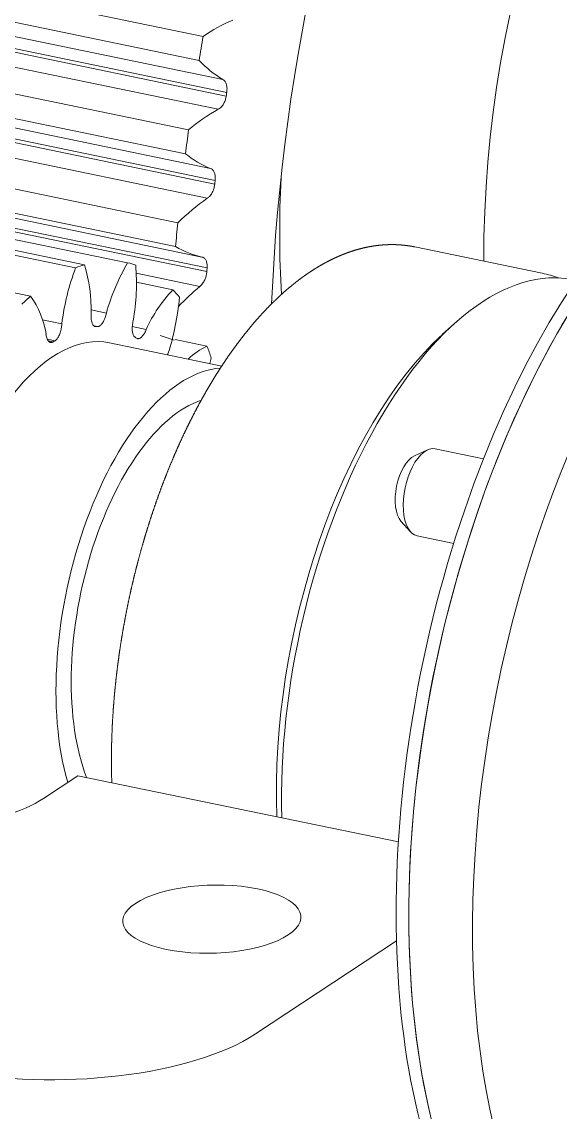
# Model space of a CAD drawing. Header units: millimetres. Extents: x 5133 to 6360, y 1254 to 2395.
# Drawn here: x 5628.26 to 5644.21, y 2047.33 to 2079.68 of the extents above; entities that cross this region are included whole.
import ezdxf

# ---------------------------------------------------------------- set-up
doc = ezdxf.new("R2010")
doc.units = ezdxf.units.MM
doc.layers.add('AM_VIS', color=7, linetype='Continuous', lineweight=50)

# ---------------------------------------------------------------- blocks, each defined once
blk = doc.blocks.new('A$C76A057C1')
at = {"layer": 'AM_VIS', "color": 5, "lineweight": 20}
for p, q in [((-65.237, -11.107), (-51.515, -13.945)), ((-65.347, -11.754), (-51.625, -14.592)), ((-64.706, -12.268), (-50.984, -15.106)), ((-64.601, -12.617), (-50.878, -15.455)), ((-64.616, -12.715), (-50.893, -15.553)), ((-64.827, -13.073), (-51.105, -15.91)), ((-65.628, -13.625), (-51.906, -16.463)), ((-65.713, -14.272), (-51.991, -17.11)), ((-65.036, -14.67), (-51.314, -17.508)), ((-64.913, -14.993), (-51.191, -17.831)), ((-64.924, -15.09), (-51.202, -17.928)), ((-65.125, -15.471), (-51.403, -18.309)), ((-65.92, -16.134), (-52.197, -18.972)), ((-70.389, -16.993), (-54.951, -20.186)), ((-70.149, -16.911), (-54.711, -20.103)), ((-68.986, -16.859), (-53.548, -20.051)), ((-65.979, -16.777), (-52.256, -19.615)), ((-65.27, -17.058), (-51.548, -19.895)), ((-65.131, -17.352), (-51.408, -20.19)), ((-65.138, -17.448), (-51.415, -20.286)), ((-71.599, -17.759), (-56.161, -20.951)), ((-42.378, -20.333), (-45.809, -19.623)), ((-53.318, -20.334), (-51.604, -20.688)), ((-53.313, -20.576), (-52.328, -20.78)), ((-54.528, -21.323), (-54.12, -21.407)), ((-55.838, -21.591), (-55.321, -21.698)), ((-54.463, -21.749), (-54.354, -21.771)), ((-45.061, -21.978), (-44.755, -21.701)), ((-54.44, -21.765), (-54.4, -21.773)), ((-53.422, -21.769), (-53.046, -21.847)), ((-52.294, -22.136), (-52.673, -22.008)), ((-55.713, -22.111), (-55.505, -22.154)), ((-55.689, -22.156), (-55.552, -22.184)), ((-54.035, -22.211), (-51.013, -22.836)), ((-52.268, -22.123), (-51.41, -22.3)), ((-45.82, -25.259), (-45.469, -25.096)), ((-43.959, -25.336), (-45.263, -25.066)), ((-46.184, -27.019), (-45.926, -27.308)), ((-44.763, -27.621), (-45.749, -27.417)), ((-54.887, -33.886), (-55.812, -34.497)), ((-46.254, -35.671), (-54.887, -33.886)), ((-46.305, -38.337), (-50.106, -40.853))]:
    blk.add_line(p, q, dxfattribs=at)
for centre, radius, start, end in [((-49.051, -17.493), 4.319, 112.6221, 124.7743), ((-49.357, -12.426), 3.135, 223.6903, 238.7405), ((-48.562, -20.447), 5.201, 119.2765, 130.0104), ((-50.271, -14.969), 2.745, 231.2194, 247.665), ((-47.801, -23.425), 6.256, 125.1484, 134.6371), ((-50.984, -17.448), 2.512, 239.5932, 257.0421), ((-48.688, -22.532), 6.687, 159.4624, 172.8311), ((-58.77, -21.337), 4.242, 358.8058, 16.91), ((-48.66, -22.92), 5.667, 149.5955, 164.5158), ((-59.311, -20.597), 6, 350.257, 4.6208), ((-42.982, -23.264), 2.993, 69.5894, 78.3506), ((-49.582, -23.406), 3.799, 136.2806, 155.7687), ((-47.244, -25.873), 6.774, 130.0586, 136.7833), ((-58.097, -22.333), 2.378, 8.8298, 35.5098), ((-58.855, -20.418), 6.725, 341.8839, 355.2046), ((-50.532, -24.138), 2.037, 115.5477, 132.9849)]:
    blk.add_arc(centre, radius, start, end, dxfattribs=at)
for centre, major_axis, ratio, start_param, end_param in [((-35.724, -15.097), (5.509, 26.636), 0.482663, 5.296515, 8.181862), ((-35.724, -15.097), (3.24, 15.668), 0.482663, 5.544331, 8.270626), ((-35.724, -15.097), (6.599, 31.911), 0.482663, 1.63436, 1.654563), ((-37.573, -32.559), (3.443, 16.648), 0.482663, 0, 2.808319), ((-37.23, -32.63), (3.443, 16.648), 0.482663, 0, 3.141593), ((-37.23, -32.63), (3.443, 16.648), 0.482663, 0, 2.808319), ((-35.515, -32.985), (3.443, 16.648), 0.482663, 5.823747, 10.597302), ((-35.724, -15.097), (6.235, 30.148), 0.482663, 1.682122, 1.68534), ((-35.724, -15.097), (6.599, 31.911), 0.482663, 1.7129, 1.733103), ((-35.724, -15.097), (6.235, 30.148), 0.482663, 1.760662, 1.76388), ((-40.527, -14.103), (3.515, 16.996), 0.482663, 1.88553, 2.079745), ((-35.724, -15.097), (6.599, 31.911), 0.482663, 1.79144, 1.811642), ((-55.412, -28.87), (1.825, 8.827), 0.482663, 0.252939, 0.305079), ((-55.412, -28.87), (1.825, 8.827), 0.482663, 6.221965, 6.274105), ((-35.724, -15.097), (6.235, 30.148), 0.482663, 1.839202, 1.84242), ((-43.748, -31.282), (2.228, 10.772), 0.482663, 0, 2.022921), ((-55.412, -28.87), (1.825, 8.827), 0.482663, 5.907806, 5.959946), ((-55.412, -28.87), (1.825, 8.827), 0.482663, 0.567098, 0.619238), ((-55.412, -28.87), (1.377, 6.659), 0.482663, 0, 2.883929), ((-55.412, -28.87), (1.461, 7.064), 0.482663, 0.115493, 0.128365), ((-55.412, -28.87), (1.461, 7.064), 0.482663, 6.08452, 6.097391), ((-44.091, -31.211), (2.147, 10.38), 0.482663, 0.58369, 2.041332), ((-55.412, -28.87), (1.461, 7.064), 0.482663, 0.429653, 0.442524), ((-55.412, -28.87), (1.825, 8.827), 0.482663, 5.593646, 5.645786), ((-51.982, -29.579), (1.377, 6.659), 0.482663, 0.134739, 2.405213), ((-51.982, -29.579), (1.215, 5.876), 0.482663, 0.270109, 2.499663), ((-45.849, -26.171), (0.193, 0.935), 0.482663, 0.344872, 2.79672), ((-45.506, -26.242), (0.243, 1.175), 0.482663, 0, 3.141593), ((-59.243, -33.788), (3.999, 0.105), 0.38262, 4.162708, 5.733504), ((-51.279, -37.755), (2.399, 0.063), 0.38262, 4.162708, 10.445893), ((-55.252, -39.788), (5.998, 0.158), 0.38262, 4.162708, 5.733504)]:
    blk.add_ellipse(centre, major_axis=major_axis, ratio=ratio, start_param=start_param, end_param=end_param, dxfattribs=at)
for points, degree, knots in [([(-50.878, -15.455), (-50.876, -15.438), (-50.874, -15.421), (-50.871, -15.388), (-50.871, -15.371), (-50.871, -15.338), (-50.872, -15.322), (-50.875, -15.291), (-50.878, -15.276), (-50.884, -15.247), (-50.888, -15.233), (-50.898, -15.205), (-50.904, -15.192), (-50.919, -15.166), (-50.928, -15.154), (-50.951, -15.127), (-50.967, -15.115), (-50.984, -15.106)], 3, [0, 0, 0, 0, 0.099258, 0.099258, 0.199206, 0.199206, 0.300719, 0.300719, 0.405162, 0.405162, 0.515037, 0.515037, 0.63572, 0.63572, 0.781205, 0.781205, 1, 1, 1, 1]), ([(-51.105, -15.91), (-51.085, -15.901), (-51.066, -15.887), (-51.034, -15.859), (-51.021, -15.846), (-50.998, -15.819), (-50.988, -15.806), (-50.97, -15.778), (-50.962, -15.763), (-50.947, -15.733), (-50.94, -15.718), (-50.927, -15.686), (-50.921, -15.67), (-50.911, -15.637), (-50.906, -15.62), (-50.899, -15.587), (-50.896, -15.57), (-50.893, -15.553)], 3, [0, 0, 0, 0, 0.218795, 0.218795, 0.36428, 0.36428, 0.484963, 0.484963, 0.594838, 0.594838, 0.699281, 0.699281, 0.800794, 0.800794, 0.900742, 0.900742, 1, 1, 1, 1]), ([(-51.191, -17.831), (-51.189, -17.814), (-51.188, -17.797), (-51.187, -17.764), (-51.187, -17.748), (-51.189, -17.716), (-51.19, -17.701), (-51.195, -17.671), (-51.198, -17.657), (-51.206, -17.629), (-51.211, -17.616), (-51.222, -17.591), (-51.229, -17.579), (-51.244, -17.556), (-51.254, -17.546), (-51.28, -17.524), (-51.296, -17.514), (-51.314, -17.508)], 3, [0, 0, 0, 0, 0.099258, 0.099258, 0.199206, 0.199206, 0.300719, 0.300719, 0.405162, 0.405162, 0.515037, 0.515037, 0.63572, 0.63572, 0.781205, 0.781205, 1, 1, 1, 1]), ([(-51.403, -18.309), (-51.383, -18.297), (-51.364, -18.28), (-51.332, -18.248), (-51.32, -18.234), (-51.298, -18.204), (-51.288, -18.189), (-51.271, -18.159), (-51.263, -18.144), (-51.249, -18.112), (-51.242, -18.096), (-51.231, -18.063), (-51.225, -18.047), (-51.216, -18.013), (-51.213, -17.996), (-51.206, -17.962), (-51.204, -17.945), (-51.202, -17.928)], 3, [0, 0, 0, 0, 0.218795, 0.218795, 0.36428, 0.36428, 0.484963, 0.484963, 0.594838, 0.594838, 0.699281, 0.699281, 0.800794, 0.800794, 0.900742, 0.900742, 1, 1, 1, 1]), ([(-53.974, -34.074), (-53.975, -34.054), (-53.98, -33.89), (-53.983, -33.724), (-53.984, -33.558), (-53.984, -33.391), (-53.983, -33.223), (-53.98, -33.054), (-53.975, -32.885), (-53.969, -32.715), (-53.962, -32.546), (-53.953, -32.377), (-53.942, -32.207), (-53.931, -32.037), (-53.917, -31.866), (-53.903, -31.695), (-53.886, -31.524), (-53.869, -31.352), (-53.849, -31.18), (-53.829, -31.008), (-53.807, -30.836), (-53.783, -30.663), (-53.759, -30.491), (-53.732, -30.318), (-53.705, -30.146), (-53.676, -29.973), (-53.645, -29.801), (-53.613, -29.629), (-53.58, -29.457), (-53.546, -29.285), (-53.51, -29.114), (-53.473, -28.944), (-53.434, -28.773), (-53.394, -28.603), (-53.353, -28.434), (-53.311, -28.265), (-53.267, -28.097), (-53.222, -27.929), (-53.176, -27.762), (-53.128, -27.595), (-53.079, -27.429), (-53.029, -27.264), (-52.978, -27.1), (-52.926, -26.936), (-52.872, -26.773), (-52.817, -26.612), (-52.761, -26.451), (-52.704, -26.291), (-52.646, -26.132), (-52.586, -25.974), (-52.525, -25.817), (-52.463, -25.661), (-52.4, -25.506), (-52.336, -25.353), (-52.271, -25.2), (-52.205, -25.049), (-52.138, -24.899), (-52.07, -24.751), (-52, -24.604), (-51.93, -24.459), (-51.859, -24.315), (-51.786, -24.172), (-51.713, -24.031), (-51.639, -23.892), (-51.564, -23.754), (-51.488, -23.618), (-51.411, -23.484), (-51.334, -23.351), (-51.255, -23.22), (-51.176, -23.091), (-51.095, -22.962), (-51.013, -22.836), (-50.93, -22.711), (-50.847, -22.588), (-50.762, -22.467), (-50.677, -22.349), (-50.591, -22.232), (-50.505, -22.117), (-50.418, -22.005), (-50.33, -21.894), (-50.241, -21.786), (-50.152, -21.68), (-50.062, -21.576), (-49.971, -21.474), (-49.88, -21.375), (-49.788, -21.278), (-49.695, -21.183), (-49.602, -21.091), (-49.508, -21.001), (-49.414, -20.913), (-49.319, -20.827), (-49.223, -20.744), (-49.126, -20.664), (-49.029, -20.586), (-48.932, -20.51), (-48.834, -20.438), (-48.735, -20.367), (-48.636, -20.3), (-48.537, -20.235), (-48.436, -20.173), (-48.336, -20.113), (-48.235, -20.057), (-48.133, -20.003), (-48.031, -19.952), (-47.929, -19.904), (-47.826, -19.859), (-47.723, -19.817), (-47.62, -19.778), (-47.516, -19.742), (-47.412, -19.709), (-47.331, -19.686), (-47.251, -19.665), (-47.171, -19.645), (-47.09, -19.628), (-47.01, -19.613), (-46.929, -19.599), (-46.848, -19.588), (-46.768, -19.578), (-46.687, -19.571), (-46.606, -19.565), (-46.526, -19.562), (-46.445, -19.56), (-46.365, -19.561), (-46.285, -19.563), (-46.205, -19.568), (-46.125, -19.575), (-46.045, -19.584), (-45.966, -19.595), (-45.887, -19.608), (-45.809, -19.623)], 1, [1.964772, 1.964772, 1.966814, 1.983376, 1.999939, 2.016501, 2.033063, 2.049626, 2.066188, 2.08275, 2.099312, 2.115706, 2.132099, 2.148492, 2.164885, 2.181278, 2.197671, 2.214064, 2.230457, 2.24685, 2.263243, 2.279636, 2.29603, 2.312423, 2.328816, 2.345209, 2.361602, 2.377995, 2.394388, 2.410781, 2.427174, 2.443513, 2.459851, 2.47619, 2.492528, 2.508866, 2.525205, 2.541543, 2.557882, 2.57422, 2.590559, 2.606897, 2.623235, 2.639574, 2.655912, 2.672251, 2.688589, 2.704928, 2.721266, 2.737604, 2.753943, 2.770334, 2.786725, 2.803116, 2.819506, 2.835897, 2.852288, 2.868679, 2.88507, 2.901461, 2.917852, 2.934243, 2.950634, 2.967025, 2.983416, 2.999807, 3.016198, 3.032588, 3.048979, 3.06537, 3.081761, 3.098317, 3.114873, 3.131429, 3.147985, 3.164541, 3.181098, 3.197654, 3.21421, 3.230766, 3.247322, 3.263878, 3.280434, 3.29699, 3.313546, 3.330102, 3.346658, 3.363214, 3.37977, 3.396326, 3.412882, 3.429513, 3.446145, 3.462776, 3.479407, 3.496038, 3.51267, 3.529301, 3.545932, 3.562563, 3.579195, 3.595826, 3.612457, 3.629088, 3.64572, 3.662351, 3.678982, 3.695613, 3.712245, 3.728876, 3.745507, 3.758265, 3.771022, 3.78378, 3.796537, 3.809294, 3.822052, 3.834809, 3.847567, 3.860324, 3.873082, 3.885839, 3.898596, 3.911354, 3.924111, 3.936869, 3.949626, 3.962384, 3.975141, 3.987899, 4.000656, 4.000656]), ([(-51.408, -20.19), (-51.407, -20.173), (-51.406, -20.157), (-51.407, -20.125), (-51.408, -20.109), (-51.411, -20.078), (-51.413, -20.064), (-51.419, -20.035), (-51.423, -20.022), (-51.432, -19.996), (-51.438, -19.984), (-51.45, -19.962), (-51.457, -19.951), (-51.475, -19.932), (-51.485, -19.923), (-51.512, -19.905), (-51.529, -19.898), (-51.548, -19.895)], 3, [0, 0, 0, 0, 0.099258, 0.099258, 0.199206, 0.199206, 0.300719, 0.300719, 0.405162, 0.405162, 0.515037, 0.515037, 0.63572, 0.63572, 0.781205, 0.781205, 1, 1, 1, 1]), ([(-51.604, -20.688), (-51.584, -20.673), (-51.565, -20.654), (-51.535, -20.618), (-51.522, -20.602), (-51.501, -20.569), (-51.492, -20.554), (-51.476, -20.522), (-51.468, -20.505), (-51.455, -20.472), (-51.449, -20.456), (-51.439, -20.422), (-51.434, -20.405), (-51.426, -20.371), (-51.423, -20.354), (-51.418, -20.32), (-51.416, -20.303), (-51.415, -20.286)], 3, [0, 0, 0, 0, 0.218795, 0.218795, 0.36428, 0.36428, 0.484963, 0.484963, 0.594838, 0.594838, 0.699281, 0.699281, 0.800794, 0.800794, 0.900742, 0.900742, 1, 1, 1, 1]), ([(-54.53, -21.426), (-54.533, -21.468), (-54.533, -21.509), (-54.528, -21.573), (-54.525, -21.597), (-54.518, -21.638), (-54.513, -21.656), (-54.503, -21.685), (-54.498, -21.699), (-54.486, -21.721), (-54.479, -21.731), (-54.465, -21.747), (-54.458, -21.754), (-54.442, -21.765), (-54.434, -21.768), (-54.418, -21.773), (-54.409, -21.774), (-54.4, -21.773)], 3, [0, 0, 0, 0, 0.2314, 0.2314, 0.380397, 0.380397, 0.500951, 0.500951, 0.608906, 0.608906, 0.710448, 0.710448, 0.808495, 0.808495, 0.904663, 0.904663, 1, 1, 1, 1]), ([(-54.354, -21.771), (-54.345, -21.771), (-54.336, -21.769), (-54.318, -21.763), (-54.309, -21.759), (-54.29, -21.747), (-54.28, -21.739), (-54.262, -21.721), (-54.252, -21.711), (-54.233, -21.687), (-54.224, -21.673), (-54.205, -21.642), (-54.195, -21.624), (-54.175, -21.582), (-54.165, -21.556), (-54.142, -21.492), (-54.13, -21.45), (-54.12, -21.407)], 3, [0, 0, 0, 0, 0.095337, 0.095337, 0.191505, 0.191505, 0.289552, 0.289552, 0.391094, 0.391094, 0.499049, 0.499049, 0.619603, 0.619603, 0.7686, 0.7686, 1, 1, 1, 1]), ([(-55.505, -22.154), (-55.495, -22.148), (-55.486, -22.141), (-55.468, -22.124), (-55.459, -22.115), (-55.441, -22.093), (-55.433, -22.081), (-55.416, -22.054), (-55.408, -22.039), (-55.392, -22.007), (-55.384, -21.989), (-55.37, -21.951), (-55.363, -21.929), (-55.349, -21.881), (-55.343, -21.853), (-55.33, -21.784), (-55.324, -21.741), (-55.321, -21.698)], 3, [0, 0, 0, 0, 0.095337, 0.095337, 0.191505, 0.191505, 0.289552, 0.289552, 0.391094, 0.391094, 0.499049, 0.499049, 0.619603, 0.619603, 0.7686, 0.7686, 1, 1, 1, 1]), ([(-53.399, -21.612), (-53.408, -21.655), (-53.415, -21.698), (-53.422, -21.767), (-53.424, -21.795), (-53.424, -21.842), (-53.424, -21.864), (-53.42, -21.901), (-53.418, -21.918), (-53.411, -21.95), (-53.407, -21.964), (-53.398, -21.99), (-53.393, -22.001), (-53.381, -22.022), (-53.375, -22.031), (-53.362, -22.046), (-53.354, -22.052), (-53.347, -22.057)], 3, [0, 0, 0, 0, 0.2314, 0.2314, 0.380397, 0.380397, 0.500951, 0.500951, 0.608906, 0.608906, 0.710448, 0.710448, 0.808495, 0.808495, 0.904663, 0.904663, 1, 1, 1, 1]), ([(-55.748, -21.968), (-55.743, -22.006), (-55.736, -22.041), (-55.721, -22.092), (-55.714, -22.112), (-55.699, -22.141), (-55.691, -22.154), (-55.675, -22.173), (-55.667, -22.181), (-55.651, -22.193), (-55.642, -22.197), (-55.625, -22.202), (-55.616, -22.203), (-55.598, -22.203), (-55.589, -22.201), (-55.571, -22.195), (-55.562, -22.19), (-55.552, -22.184)], 3, [0, 0, 0, 0, 0.2314, 0.2314, 0.380397, 0.380397, 0.500951, 0.500951, 0.608906, 0.608906, 0.710448, 0.710448, 0.808495, 0.808495, 0.904663, 0.904663, 1, 1, 1, 1]), ([(-53.307, -22.084), (-53.3, -22.089), (-53.292, -22.093), (-53.275, -22.098), (-53.266, -22.098), (-53.248, -22.098), (-53.239, -22.096), (-53.22, -22.089), (-53.21, -22.083), (-53.19, -22.07), (-53.179, -22.061), (-53.158, -22.04), (-53.147, -22.027), (-53.123, -21.996), (-53.11, -21.975), (-53.079, -21.922), (-53.062, -21.886), (-53.046, -21.847)], 3, [0, 0, 0, 0, 0.095337, 0.095337, 0.191505, 0.191505, 0.289552, 0.289552, 0.391094, 0.391094, 0.499049, 0.499049, 0.619603, 0.619603, 0.7686, 0.7686, 1, 1, 1, 1])]:
    blk.add_open_spline(points, degree=degree, knots=knots, dxfattribs=at)
for points in [[(-52.465, -22.509), (-52.468, -22.517), (-52.471, -22.525), (-52.474, -22.533)], [(-51.294, -22.62), (-51.307, -22.67), (-51.32, -22.72), (-51.334, -22.769)]]:
    blk.add_open_spline(points, degree=3, dxfattribs=at)

msp = doc.modelspace()

# ---------------------------------------------------------------- block references
at = {"color": 5, "lineweight": 20, "xscale": 1.1, "yscale": 1.1, "zscale": 1.1}
msp.add_blockref('A$C76A057C1', (5690.29728, 2094.5892), dxfattribs=at)

doc.saveas('drawing.dxf')
